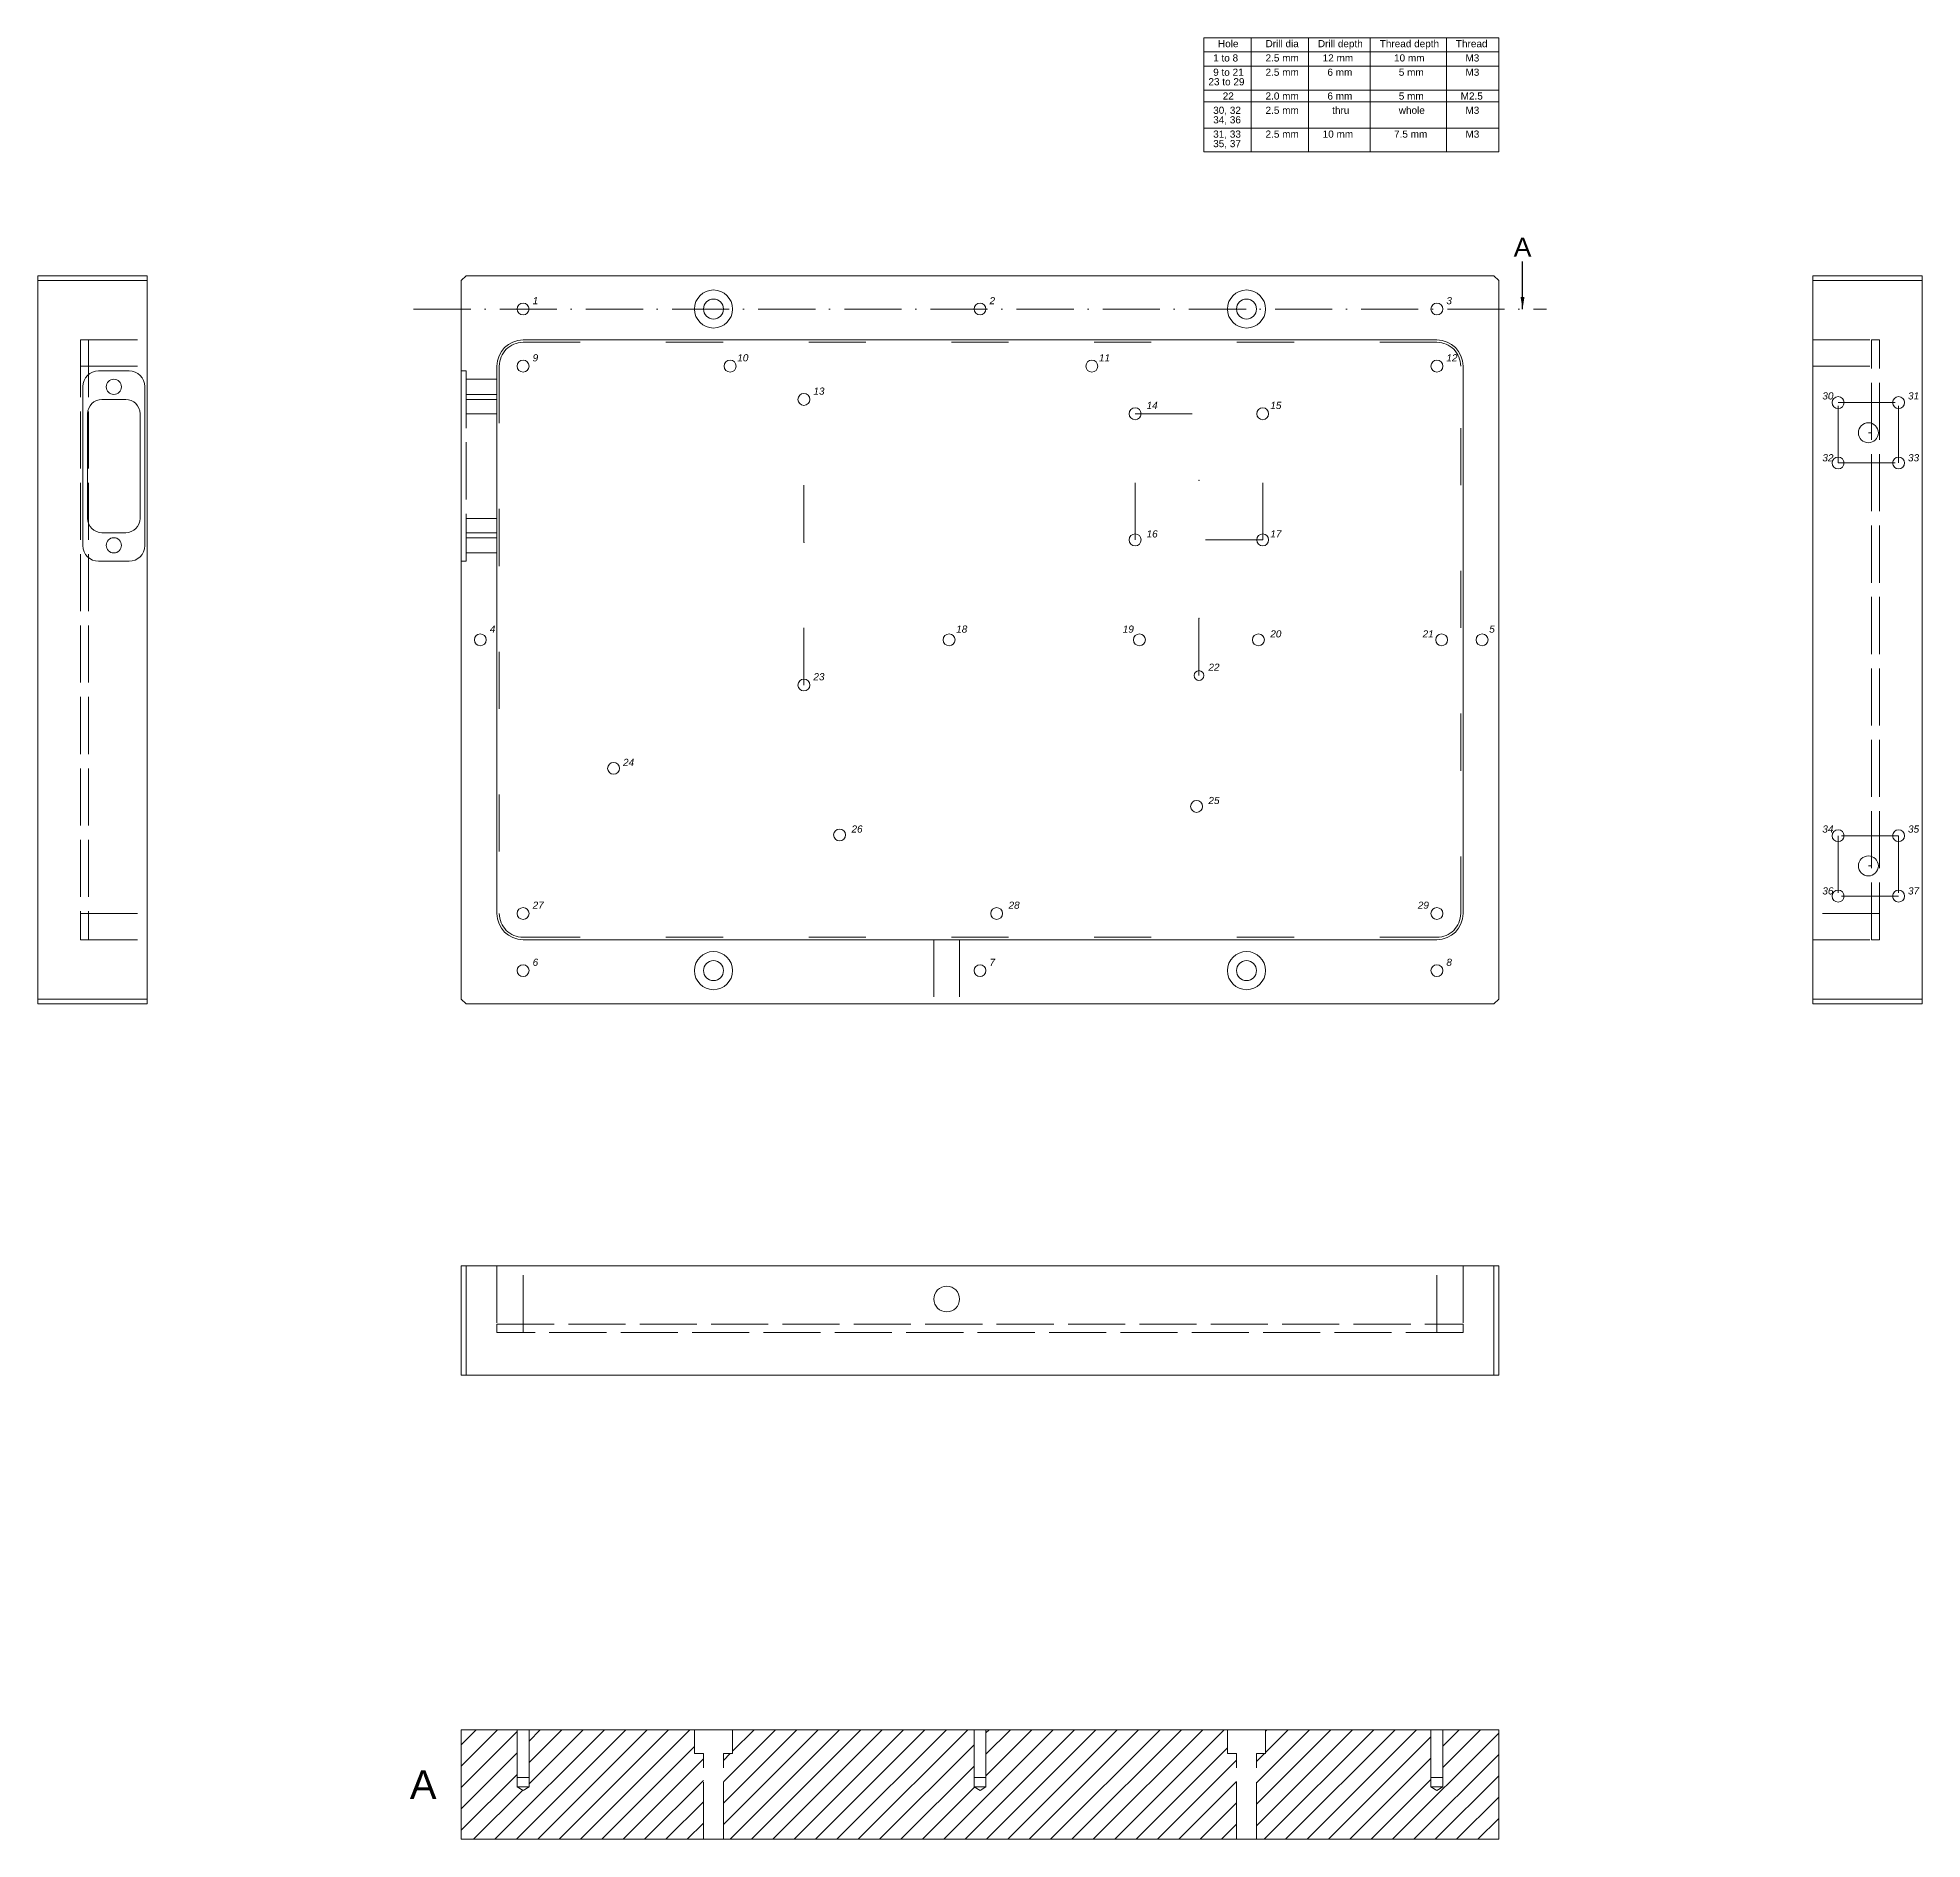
# Model space of a CAD drawing. Header units: millimetres. Extents: x -97 to 299, y -190 to 189.
import ezdxf
from ezdxf.enums import TextEntityAlignment as Align

# ---------------------------------------------------------------- set-up
doc = ezdxf.new("R2010")
doc.units = ezdxf.units.MM
for name, pattern in [('ACAD_ISO02W100', [15, 12, -3]), ('ACAD_ISO03W100', [30, 12, -18]), ('ACAD_ISO10W100', [18, 12, -3, 0, -3])]:
    doc.linetypes.add(name, pattern=pattern)
doc.layers.get('0').update_dxf_attribs({"color": 18, "lineweight": 13, "true_color": 0x000000})
doc.styles.add('textstyle3', font='arial.ttf')
doc.styles.add('textstyle4', font='ariali.ttf')
doc.dimstyles.new('QCADDimStyle', dxfattribs={"dimtxt": 2.5, "dimasz": 2.5, "dimexe": 1.25, "dimexo": 0.625, "dimtad": 1, "dimtoh": 1, "dimdec": 4, "dimdsep": 46, "dimtxsty": 'Standard', "dimcen": 0.09, "dimadec": 0, "dimazin": 2, "dimtfac": 1, "dimtdec": 4, "dimtofl": 0, "dimtmove": 2, "dimatfit": 3, "dimfxl": 1, "dimtolj": 1, "dimtzin": 0, "dimarcsym": 0})

msp = doc.modelspace()

# ---------------------------------------------------------------- hatches: boundary and pattern name
at = {"transparency": 33554687}
h = msp.add_hatch(dxfattribs=at)
h.set_pattern_fill('ANSI31', color=256, style=0)
h.paths.add_polyline_path([(-8, -166.5), (-8, -189.5), (42.9, -189.5), (42.9, -171.5), (41, -171.5), (41, -166.5), (6.25, -166.5), (6.25, -176.5), (6.25, -178.5), (5, -179.222), (3.75, -178.5), (3.75, -176.5), (3.75, -166.5)], flags=0)
h = msp.add_hatch(dxfattribs=at)
h.set_pattern_fill('ANSI31', color=256, style=0)
h.paths.add_polyline_path([(47.1, -189.5), (47.1, -171.5), (49, -171.5), (49, -166.5), (99.75, -166.5), (99.75, -176.5), (99.75, -178.5), (101, -179.222), (102.25, -178.5), (102.25, -176.5), (102.25, -166.5), (153, -166.5), (153, -171.5), (154.9, -171.5), (154.9, -189.5)], flags=0)
h = msp.add_hatch(dxfattribs=at)
h.set_pattern_fill('ANSI31', color=256, style=0)
h.paths.add_polyline_path([(159.1, -189.5), (159.1, -171.5), (161, -171.5), (161, -166.5), (195.75, -166.5), (195.75, -176.5), (195.75, -178.5), (197, -179.222), (198.25, -178.5), (198.25, -176.5), (198.25, -166.5), (210, -166.5), (210, -189.5)], flags=0)

# ---------------------------------------------------------------- linework, layer by layer
for p, q in [((148, 189), (210, 189)), ((148, 186), (148, 189)), ((158, 189), (158, 165)), ((170, 189), (170, 165)), ((183, 189), (183, 165)), ((199, 189), (199, 165)), ((210, 189), (210, 186)), ((210, 186), (148, 186)), ((148, 186), (148, 165)), ((148, 183), (210, 183)), ((210, 186), (210, 165)), ((148, 178), (210, 178)), ((210, 175.5), (148, 175.5)), ((148, 170), (210, 170)), ((148, 165), (210, 165)), ((-97, -14), (-97, 139)), ((-97, 139), (-74, 139)), ((-74, 139), (-74, -14)), ((-7, 139), (-8, 138)), ((209, 139), (-7, 139)), ((209, 139), (210, 138)), ((276, 139), (276, -14)), ((276, 139), (299, 139)), ((299, 139), (299, -14)), ((299, 139), (299, 138)), ((-97, 138), (-74, 138)), ((299, 138), (276, 138)), ((197, 125.5), (5, 125.5)), ((-77.8, 119), (-84.2, 119)), ((-0.5, 120), (-0.5, 5)), ((202.5, 5), (202.5, 120)), ((-87.5, 115.7), (-87.5, 82.3)), ((-74.5, 82.3), (-74.5, 115.7)), ((-7, 114.05), (-7, 117.25)), ((-78.5, 113), (-83.5, 113)), ((-86.5, 110), (-86.5, 88)), ((-75.5, 88), (-75.5, 110)), ((-83.5, 85), (-78.5, 85)), ((-7, 80.75), (-7, 83.95)), ((-84.2, 79), (-77.8, 79)), ((-97, -13), (-74, -13)), ((-97, -14), (-74, -14)), ((-8, -13), (-7, -14)), ((210, -13), (209, -14)), ((276, -13), (299, -13)), ((299, -14), (276, -14)), ((-8, -69), (210, -69)), ((-8, -92), (-8, -69)), ((-7, -69), (-7, -92)), ((209, -69), (209, -92)), ((210, -69), (210, -92)), ((210, -92), (-8, -92)), ((210, -166.5), (-8, -166.5)), ((-8, -166.5), (-8, -189.5)), ((195.75, -166.5), (198.25, -166.5)), ((210, -189.5), (210, -166.5)), ((-8, -189.5), (210, -189.5))]:
    msp.add_line(p, q)
at = {"lineweight": 13}
for p, q in [((-8, 138), (-8, -13)), ((210, -13), (210, 138)), ((5, -0.5), (197, -0.5)), ((-7, -14), (209, -14))]:
    msp.add_line(p, q, dxfattribs=at)
at = {"linetype": 'ACAD_ISO10W100'}
msp.add_line((-18, 132), (220, 132), dxfattribs=at)
at = {"linetype": 'ACAD_ISO02W100'}
for p, q in [((-88, 125.5), (-88, -0.5)), ((-88, 125.5), (-74, 125.5)), ((276, 125.5), (290, 125.5)), ((290, -0.5), (290, 125.5)), ((-88, 120), (-74, 120)), ((-8, 119), (-7, 119)), ((-7, 119), (-7, 79)), ((276, 120), (290, 120)), ((-7, 117.25), (-0.5, 117.25)), ((-7, 114.05), (-0.5, 114.05)), ((-7, 113), (-0.5, 113)), ((-7, 110), (-0.5, 110)), ((-7, 88), (-0.5, 88)), ((-7, 85), (-0.5, 85)), ((-7, 83.95), (-0.5, 83.95)), ((-7, 80.75), (-0.5, 80.75)), ((-8, 79), (-7, 79)), ((-88, 5), (-74, 5)), ((290, 5), (276, 5)), ((-88, -0.5), (-74, -0.5)), ((91.3, -0.5), (91.3, -14)), ((96.7, -0.5), (96.7, -14)), ((276, -0.5), (290, -0.5)), ((-0.5, -69), (-0.5, -83)), ((5, -83), (5, -69)), ((197, -83), (197, -69)), ((202.5, -69), (202.5, -83)), ((202.5, -83), (-0.5, -83)), ((3.75, -166.5), (6.25, -166.5)), ((3.75, -178.5), (3.75, -166.5)), ((6.25, -178.5), (6.25, -166.5)), ((41, -171.5), (41, -166.5)), ((49, -171.5), (49, -166.5)), ((99.75, -166.5), (102.25, -166.5)), ((99.75, -178.5), (99.75, -166.5)), ((102.25, -178.5), (102.25, -166.5)), ((153, -171.5), (153, -166.5)), ((161, -171.5), (161, -166.5)), ((195.75, -178.5), (195.75, -166.5)), ((198.25, -178.5), (198.25, -166.5)), ((41, -171.5), (42.9, -171.5)), ((42.9, -189.5), (42.9, -171.5)), ((47.1, -189.5), (47.1, -171.5)), ((47.1, -171.5), (49, -171.5)), ((153, -171.5), (154.9, -171.5)), ((154.9, -189.5), (154.9, -171.5)), ((159.1, -189.5), (159.1, -171.5)), ((159.1, -171.5), (161, -171.5)), ((3.75, -176.5), (6.25, -176.5)), ((99.75, -176.5), (102.25, -176.5)), ((195.75, -176.5), (198.25, -176.5)), ((3.75, -178.5), (6.25, -178.5)), ((3.75, -178.5), (5, -179.222)), ((5, -179.222), (6.25, -178.5)), ((99.75, -178.5), (102.25, -178.5)), ((99.75, -178.5), (101, -179.222)), ((101, -179.222), (102.25, -178.5)), ((195.75, -178.5), (198.25, -178.5)), ((195.75, -178.5), (197, -179.222)), ((197, -179.222), (198.25, -178.5))]:
    msp.add_line(p, q, dxfattribs=at)
at = {"color": 3, "linetype": 'ACAD_ISO02W100'}
for p, q in [((-88, 125.5), (-86.3, 125.5)), ((-86.3, 125.5), (-86.3, -0.5)), ((288.3, 125.5), (290, 125.5)), ((288.3, -0.5), (288.3, 125.5)), ((-88, -0.5), (-86.3, -0.5)), ((290, -0.5), (288.3, -0.5)), ((-0.5, -83), (-0.5, -81.3)), ((-0.5, -81.3), (202.5, -81.3)), ((202.5, -83), (202.5, -81.3))]:
    msp.add_line(p, q, dxfattribs=at)
at = {"color": 3, "linetype": 'ACAD_ISO03W100', "lineweight": 13}
for p, q in [((197, 125), (5, 125)), ((0, 120), (0, 5)), ((202, 5), (202, 120)), ((5, 0), (197, 0))]:
    msp.add_line(p, q, dxfattribs=at)
at = {"linetype": 'ACAD_ISO03W100'}
for p, q in [((64, 83), (64, 113)), ((281.315, 99.65), (281.315, 112.35)), ((281.315, 112.35), (294.015, 112.35)), ((294.015, 99.65), (294.015, 112.35)), ((133.6, 83.5), (133.6, 110)), ((133.6, 110), (160.4, 110)), ((160.4, 83.5), (160.4, 110)), ((281.315, 99.65), (294.015, 99.65)), ((160.4, 83.5), (133.6, 83.5)), ((64, 53), (64, 83)), ((147, 55), (147, 67)), ((281.315, 21.35), (281.315, 8.65)), ((294.015, 21.35), (281.315, 21.35)), ((294.015, 21.35), (294.015, 8.65)), ((294.015, 8.65), (281.315, 8.65))]:
    msp.add_line(p, q, dxfattribs=at)
at = {"color": 5}
for p, q in [((287.665, 106), (288.3, 106)), ((287.665, 15), (288.3, 15))]:
    msp.add_line(p, q, dxfattribs=at)
at = {"lineweight": 13}
for centre, radius in [((45, 132), 4), ((157, 132), 4), ((5, 132), 1.25), ((45, 132), 2.1), ((101, 132), 1.25), ((157, 132), 2.1), ((197, 132), 1.25), ((5, 120), 1.25), ((48.5, 120), 1.25), ((124.5, 120), 1.25), ((197, 120), 1.25), ((-81, 115.65), 1.6), ((64, 113), 1.25), ((133.6, 110), 1.25), ((160.4, 110), 1.25), ((281.315, 112.35), 1.25), ((294.015, 112.35), 1.25), ((281.315, 99.65), 1.25), ((294.015, 99.65), 1.25), ((-81, 82.35), 1.6), ((133.6, 83.5), 1.25), ((160.4, 83.5), 1.25), ((-4, 62.5), 1.25), ((94.5, 62.5), 1.25), ((134.5, 62.5), 1.25), ((159.5, 62.5), 1.25), ((198, 62.5), 1.25), ((206.5, 62.5), 1.25), ((147, 55), 1.025), ((64, 53), 1.25), ((24, 35.5), 1.25), ((146.5, 27.5), 1.25), ((71.5, 21.5), 1.25), ((281.315, 21.35), 1.25), ((294.015, 21.35), 1.25), ((281.315, 8.65), 1.25), ((294.015, 8.65), 1.25), ((5, 5), 1.25), ((104.5, 5), 1.25), ((197, 5), 1.25), ((45, -7), 4), ((157, -7), 4), ((5, -7), 1.25), ((45, -7), 2.1), ((101, -7), 1.25), ((157, -7), 2.1), ((197, -7), 1.25)]:
    msp.add_circle(centre, radius, dxfattribs=at)
at = {"color": 5}
for centre in [(287.665, 106), (287.665, 15)]:
    msp.add_circle(centre, 2.1, dxfattribs=at)
msp.add_circle((94, -76), 2.7)
for centre, radius, start, end in [((5, 120), 5.5, 90, 180), ((197, 120), 5.5, 0, 90), ((-84.2, 115.7), 3.3, 90, 180), ((-77.8, 115.7), 3.3, 0, 90), ((-83.5, 110), 3, 90, 180), ((-78.5, 110), 3, 0, 90), ((-83.5, 88), 3, 180, 270), ((-78.5, 88), 3, 270, 0), ((-84.2, 82.3), 3.3, 180, 270), ((-77.8, 82.3), 3.3, 270, 0), ((5, 5), 5.5, 180, 270), ((197, 5), 5.5, 270, 0)]:
    msp.add_arc(centre, radius, start, end)
at = {"color": 3, "linetype": 'ACAD_ISO03W100', "lineweight": 13}
for centre, start, end in [((5, 120), 90, 180), ((197, 120), 0, 90), ((5, 5), 180, 270), ((197, 5), 270, 0)]:
    msp.add_arc(centre, 5, start, end, dxfattribs=at)
for p in [(147, 96), (64, 83), (147, 67)]:
    msp.add_point(p)

# ---------------------------------------------------------------- texts
for s, style, p in [('Hole', 'textstyle3', (151, 187)), ('Drill dia', 'textstyle3', (161, 187)), ('Drill depth', 'textstyle3', (172, 187)), ('Thread depth', 'textstyle3', (185, 187)), ('Thread', 'textstyle3', (201, 187)), ('9 to 21', 'textstyle3', (150, 181)), ('1 to 8', 'textstyle3', (150, 184)), ('2.5 mm', 'textstyle3', (161, 184)), ('2.5 mm', 'textstyle3', (161, 181)), ('12 mm', 'textstyle3', (173, 184)), ('6 mm', 'textstyle3', (174, 181)), ('10 mm', 'textstyle3', (188, 184)), ('5 mm', 'textstyle3', (189, 181)), ('M3', 'textstyle3', (203, 184)), ('M3', 'textstyle3', (203, 181)), ('23 to 29', 'textstyle3', (149, 179)), ('30, 32', 'textstyle3', (150, 173)), ('22', 'textstyle3', (152, 176)), ('2.0 mm', 'textstyle3', (161, 176)), ('2.5 mm', 'textstyle3', (161, 173)), ('6 mm', 'textstyle3', (174, 176)), ('thru', 'textstyle3', (175, 173)), ('whole', 'textstyle3', (189, 173)), ('5 mm', 'textstyle3', (189, 176)), ('M2.5', 'textstyle3', (202, 176)), ('M3', 'textstyle3', (203, 173)), ('34, 36', 'textstyle3', (150, 171)), ('31, 33', 'textstyle3', (150, 168)), ('35, 37', 'textstyle3', (150, 166)), ('2.5 mm', 'textstyle3', (161, 168)), ('10 mm', 'textstyle3', (173, 168)), ('7.5 mm', 'textstyle3', (188, 168)), ('M3', 'textstyle3', (203, 168)), ('1', 'textstyle4', (7, 133)), ('2', 'textstyle4', (103, 133)), ('3', 'textstyle4', (199, 133)), ('9', 'textstyle4', (7, 121)), ('10', 'textstyle4', (50, 121)), ('11', 'textstyle4', (126, 121)), ('12', 'textstyle4', (199, 121)), ('13', 'textstyle4', (66, 114)), ('14', 'textstyle4', (136, 111)), ('15', 'textstyle4', (162, 111)), ('30', 'textstyle4', (278, 113)), ('31', 'textstyle4', (296, 113)), ('32', 'textstyle4', (278, 100)), ('33', 'textstyle4', (296, 100)), ('16', 'textstyle4', (136, 84)), ('17', 'textstyle4', (162, 84)), ('4', 'textstyle4', (-2, 64)), ('18', 'textstyle4', (96, 64)), ('19', 'textstyle4', (131, 64)), ('20', 'textstyle4', (162, 63)), ('21', 'textstyle4', (194, 63)), ('5', 'textstyle4', (208, 64)), ('23', 'textstyle4', (66, 54)), ('22', 'textstyle4', (149, 56)), ('24', 'textstyle4', (26, 36)), ('25', 'textstyle4', (149, 28)), ('26', 'textstyle4', (74, 22)), ('34', 'textstyle4', (278, 22)), ('35', 'textstyle4', (296, 22)), ('36', 'textstyle4', (278, 9)), ('37', 'textstyle4', (296, 9)), ('27', 'textstyle4', (7, 6)), ('28', 'textstyle4', (107, 6)), ('29', 'textstyle4', (193, 6)), ('6', 'textstyle4', (7, -6)), ('7', 'textstyle4', (103, -6)), ('8', 'textstyle4', (199, -6))]:
    msp.add_text(s, height=1.5, dxfattribs=dict(style=style)).set_placement(p)
at = {"style": 'textstyle3'}
for height, p in [(4, (215, 145)), (6, (-16, -178))]:
    msp.add_text('A', height=height, dxfattribs=at).set_placement(p, align=Align.MIDDLE_CENTER)

# ---------------------------------------------------------------- leaders
msp.add_leader([(215, 132), (215, 142)], dimstyle='QCADDimStyle')

doc.saveas('drawing.dxf')
